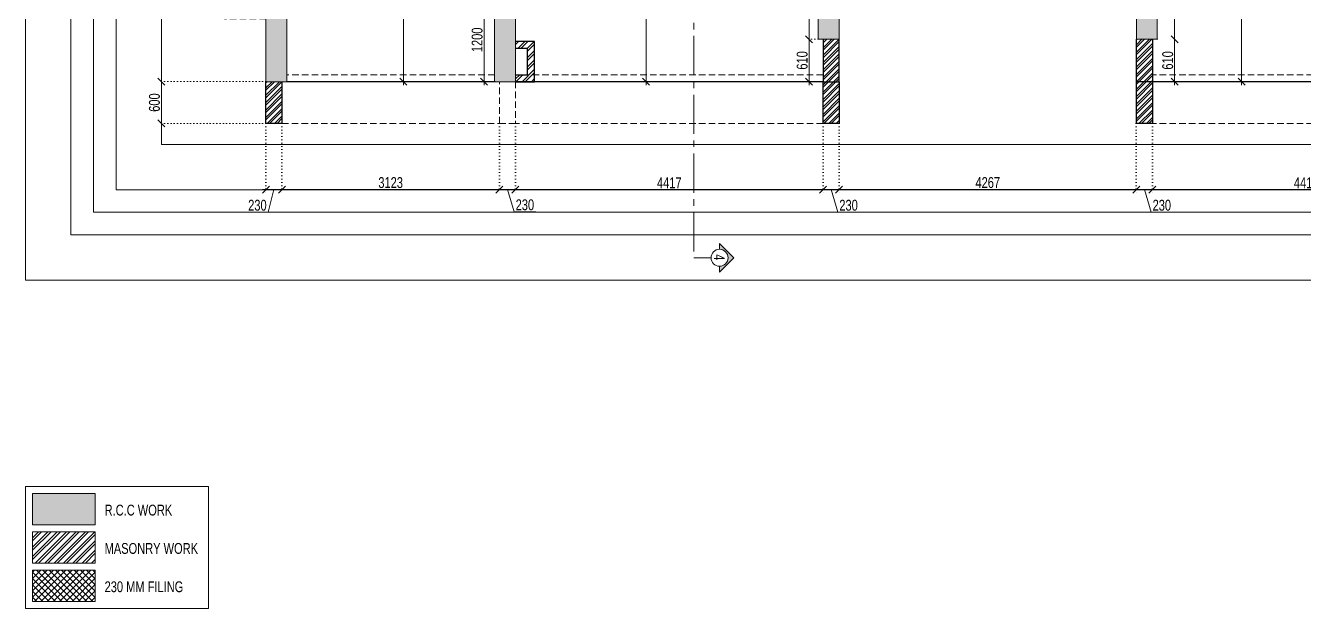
# Model space of a CAD drawing. Header units: inches. Extents: x 785882 to 928568, y 496782 to 576896.
# Drawn here: x 785882 to 804241, y 496782 to 505146 of the extents above; entities that cross this region are included whole.
import ezdxf
from ezdxf.enums import TextEntityAlignment as Align

# ---------------------------------------------------------------- set-up
doc = ezdxf.new("R2010")
doc.units = ezdxf.units.IN
doc.header["$LTSCALE"] = 750
doc.header["$MEASUREMENT"] = 0
for name, pattern in [('CENTER', [2, 1.25, -0.25, 0.25, -0.25]), ('CENTER2', [1.125, 0.75, -0.125, 0.125, -0.125]), ('DOT', [0.25, 0, -0.25]), ('HIDDEN2', [0.1875, 0.125, -0.0625])]:
    doc.linetypes.add(name, pattern=pattern)
for name, color, linetype, lineweight in [('COLUMN', 5, 'Continuous', 13), ('DIMENSION WORKING-MSA', 222, 'Continuous', 13), ('DOTTED LINE-MSA', 3, 'HIDDEN2', 13), ('ELE-01-MSA', 7, 'Continuous', 30), ('SECTION LINE', 14, 'CENTER', 9), ('TEXT ROOM NAME-MSA', 210, 'Continuous', 13), ('WALL HATCH-MSA', 251, 'Continuous', 9), ('WALL-MSA', 32, 'Continuous', 30)]:
    doc.layers.add(name, color=color, linetype=linetype, lineweight=lineweight)
doc.layers.add('HATCH-SUNK 300MM-MSA', color=47, linetype='Continuous')
doc.layers.add('R.C.C HATCH-MSA', color=250, linetype='Continuous')
doc.styles.add('125', font='swisscl.ttf', dxfattribs={"height": 125})
doc.styles.add('AR', font='swisscl.ttf')
doc.styles.add('MtXpl_Swis721_LtCn_B', font='swisscl.ttf')
doc.dimstyles.new('WORKING DIM', dxfattribs={"dimtxt": 155, "dimasz": 100, "dimexe": 50, "dimexo": 0, "dimgap": 20, "dimtad": 1, "dimdec": 0, "dimzin": 0, "dimdsep": 46, "dimtxsty": 'AR', "dimblk": 'OBLIQUE', "dimcen": 0.09, "dimdle": 50, "dimclrd": 256, "dimclre": 250, "dimclrt": 256, "dimadec": 0, "dimazin": 0, "dimtfac": 1, "dimtdec": 0, "dimtofl": 0, "dimtmove": 1, "dimatfit": 0, "dimfxl": 1, "dimtolj": 1, "dimtzin": 0, "dimlwd": -1, "dimlwe": -1, "dimarcsym": 0})
pattern_1 = [(45, (-805741.795, -515731.36), (-53.0330086, 53.0330086), []), (45, (-805706.44, -515731.36), (-53.0330086, 53.0330086), [])]

# ---------------------------------------------------------------- blocks, each defined once
blk = doc.blocks.new('_Oblique')
at = {"color": 0, "linetype": 'ByBlock', "lineweight": -2}
blk.add_line((-0.5, -0.5), (0.5, 0.5), dxfattribs=at)
blk = doc.blocks.new('*D2506')
at = {"layer": 'Defpoints', "color": 0, "ltscale": 0.25, "transparency": 16777216}
for p in [(789332, 503741), (789562, 503741), (789562, 502792)]:
    blk.add_point(p, dxfattribs=at)
at = {"layer": 'DIMENSION WORKING-MSA', "color": 250, "linetype": 'DOT', "ltscale": 0.25, "transparency": 16777216}
for p, q in [((789332, 503741), (789332, 502742)), ((789562, 503741), (789562, 502742))]:
    blk.add_line(p, q, dxfattribs=at)
at = {"layer": 'DIMENSION WORKING-MSA', "ltscale": 0.25, "transparency": 16777216}
for p, q in [((789282, 502792), (789612, 502792)), ((789447, 502792), (789366, 502467)), ((789366, 502467), (789055, 502467))]:
    blk.add_line(p, q, dxfattribs=at)
at = {"layer": 'DIMENSION WORKING-MSA', "ltscale": 0.25, "transparency": 16777216, "xscale": 100, "yscale": 100, "zscale": 100, "rotation": 180}
blk.add_blockref('_Oblique', (789332, 502792), dxfattribs=at)
at = {"layer": 'DIMENSION WORKING-MSA', "ltscale": 0.25, "transparency": 16777216, "xscale": 100, "yscale": 100, "zscale": 100}
blk.add_blockref('_Oblique', (789562, 502792), dxfattribs=at)
at = {"layer": 'DIMENSION WORKING-MSA', "ltscale": 0.25, "transparency": 16777216, "insert": (789210, 502567), "char_height": 155, "attachment_point": 5, "style": 'AR'}
blk.add_mtext('\\A1;230', dxfattribs=at)
blk = doc.blocks.new('*D2507')
at = {"layer": 'Defpoints', "color": 0, "ltscale": 0.25, "transparency": 16777216}
for p in [(789562, 503741), (792684, 503741), (792684, 502792)]:
    blk.add_point(p, dxfattribs=at)
at = {"layer": 'DIMENSION WORKING-MSA', "color": 250, "linetype": 'DOT', "ltscale": 0.25, "transparency": 16777216}
for p, q in [((789562, 503741), (789562, 502742)), ((792684, 503741), (792684, 502742))]:
    blk.add_line(p, q, dxfattribs=at)
at = {"layer": 'DIMENSION WORKING-MSA', "ltscale": 0.25, "transparency": 16777216}
blk.add_line((789512, 502792), (792734, 502792), dxfattribs=at)
at = {"layer": 'DIMENSION WORKING-MSA', "ltscale": 0.25, "transparency": 16777216, "xscale": 100, "yscale": 100, "zscale": 100, "rotation": 180}
blk.add_blockref('_Oblique', (789562, 502792), dxfattribs=at)
at = {"layer": 'DIMENSION WORKING-MSA', "ltscale": 0.25, "transparency": 16777216, "xscale": 100, "yscale": 100, "zscale": 100}
blk.add_blockref('_Oblique', (792684, 502792), dxfattribs=at)
at = {"layer": 'DIMENSION WORKING-MSA', "ltscale": 0.25, "transparency": 16777216, "insert": (791123, 502892), "char_height": 155, "attachment_point": 5, "style": 'AR'}
blk.add_mtext('\\A1;3123', dxfattribs=at)
blk = doc.blocks.new('*D2508')
at = {"layer": 'Defpoints', "color": 0, "ltscale": 0.25, "transparency": 16777216}
for p in [(792684, 503741), (792914, 503741), (792914, 502792)]:
    blk.add_point(p, dxfattribs=at)
at = {"layer": 'DIMENSION WORKING-MSA', "color": 250, "linetype": 'DOT', "ltscale": 0.25, "transparency": 16777216}
for p, q in [((792684, 503741), (792684, 502742)), ((792914, 503741), (792914, 502742))]:
    blk.add_line(p, q, dxfattribs=at)
at = {"layer": 'DIMENSION WORKING-MSA', "ltscale": 0.25, "transparency": 16777216}
for p, q in [((792684, 502792), (792584, 502792)), ((792684, 502792), (792914, 502792)), ((792799, 502792), (792895, 502474)), ((792914, 502792), (793014, 502792)), ((792895, 502474), (793206, 502474))]:
    blk.add_line(p, q, dxfattribs=at)
at = {"layer": 'DIMENSION WORKING-MSA', "ltscale": 0.25, "transparency": 16777216, "xscale": 100, "yscale": 100, "zscale": 100}
blk.add_blockref('_Oblique', (792684, 502792), dxfattribs=at)
at = {"layer": 'DIMENSION WORKING-MSA', "ltscale": 0.25, "transparency": 16777216, "xscale": 100, "yscale": 100, "zscale": 100, "rotation": 180}
blk.add_blockref('_Oblique', (792914, 502792), dxfattribs=at)
at = {"layer": 'DIMENSION WORKING-MSA', "ltscale": 0.25, "transparency": 16777216, "insert": (793050, 502573), "char_height": 155, "attachment_point": 5, "style": 'AR'}
blk.add_mtext('\\A1;230', dxfattribs=at)
blk = doc.blocks.new('*D2509')
at = {"layer": 'Defpoints', "color": 0, "ltscale": 0.25, "transparency": 16777216}
for p in [(792914, 503741), (797331, 503741), (797331, 502792)]:
    blk.add_point(p, dxfattribs=at)
at = {"layer": 'DIMENSION WORKING-MSA', "color": 250, "linetype": 'DOT', "ltscale": 0.25, "transparency": 16777216}
for p, q in [((792914, 503741), (792914, 502742)), ((797331, 503741), (797331, 502742))]:
    blk.add_line(p, q, dxfattribs=at)
at = {"layer": 'DIMENSION WORKING-MSA', "ltscale": 0.25, "transparency": 16777216}
blk.add_line((792864, 502792), (797381, 502792), dxfattribs=at)
at = {"layer": 'DIMENSION WORKING-MSA', "ltscale": 0.25, "transparency": 16777216, "xscale": 100, "yscale": 100, "zscale": 100, "rotation": 180}
blk.add_blockref('_Oblique', (792914, 502792), dxfattribs=at)
at = {"layer": 'DIMENSION WORKING-MSA', "ltscale": 0.25, "transparency": 16777216, "xscale": 100, "yscale": 100, "zscale": 100}
blk.add_blockref('_Oblique', (797331, 502792), dxfattribs=at)
at = {"layer": 'DIMENSION WORKING-MSA', "ltscale": 0.25, "transparency": 16777216, "insert": (795123, 502890), "char_height": 155, "attachment_point": 5, "style": 'AR'}
blk.add_mtext('\\A1;4417', dxfattribs=at)
blk = doc.blocks.new('*D2510')
at = {"layer": 'Defpoints', "color": 0, "ltscale": 0.25, "transparency": 16777216}
for p in [(797331, 503741), (797561, 503741), (797561, 502792)]:
    blk.add_point(p, dxfattribs=at)
at = {"layer": 'DIMENSION WORKING-MSA', "color": 250, "linetype": 'DOT', "ltscale": 0.25, "transparency": 16777216}
for p, q in [((797331, 503741), (797331, 502742)), ((797561, 503741), (797561, 502742))]:
    blk.add_line(p, q, dxfattribs=at)
at = {"layer": 'DIMENSION WORKING-MSA', "ltscale": 0.25, "transparency": 16777216}
for p, q in [((797331, 502792), (797231, 502792)), ((797331, 502792), (797561, 502792)), ((797446, 502792), (797542, 502467)), ((797561, 502792), (797661, 502792)), ((797542, 502467), (797853, 502467))]:
    blk.add_line(p, q, dxfattribs=at)
at = {"layer": 'DIMENSION WORKING-MSA', "ltscale": 0.25, "transparency": 16777216, "xscale": 100, "yscale": 100, "zscale": 100}
blk.add_blockref('_Oblique', (797331, 502792), dxfattribs=at)
at = {"layer": 'DIMENSION WORKING-MSA', "ltscale": 0.25, "transparency": 16777216, "xscale": 100, "yscale": 100, "zscale": 100, "rotation": 180}
blk.add_blockref('_Oblique', (797561, 502792), dxfattribs=at)
at = {"layer": 'DIMENSION WORKING-MSA', "ltscale": 0.25, "transparency": 16777216, "insert": (797697, 502567), "char_height": 155, "attachment_point": 5, "style": 'AR'}
blk.add_mtext('\\A1;230', dxfattribs=at)
blk = doc.blocks.new('*D2511')
at = {"layer": 'Defpoints', "color": 0, "ltscale": 0.25, "transparency": 16777216}
for p in [(797561, 503741), (801828, 503741), (801828, 502792)]:
    blk.add_point(p, dxfattribs=at)
at = {"layer": 'DIMENSION WORKING-MSA', "color": 250, "linetype": 'DOT', "ltscale": 0.25, "transparency": 16777216}
for p, q in [((797561, 503741), (797561, 502742)), ((801828, 503741), (801828, 502742))]:
    blk.add_line(p, q, dxfattribs=at)
at = {"layer": 'DIMENSION WORKING-MSA', "ltscale": 0.25, "transparency": 16777216}
blk.add_line((797511, 502792), (801878, 502792), dxfattribs=at)
at = {"layer": 'DIMENSION WORKING-MSA', "ltscale": 0.25, "transparency": 16777216, "xscale": 100, "yscale": 100, "zscale": 100, "rotation": 180}
blk.add_blockref('_Oblique', (797561, 502792), dxfattribs=at)
at = {"layer": 'DIMENSION WORKING-MSA', "ltscale": 0.25, "transparency": 16777216, "xscale": 100, "yscale": 100, "zscale": 100}
blk.add_blockref('_Oblique', (801828, 502792), dxfattribs=at)
at = {"layer": 'DIMENSION WORKING-MSA', "ltscale": 0.25, "transparency": 16777216, "insert": (799695, 502892), "char_height": 155, "attachment_point": 5, "style": 'AR'}
blk.add_mtext('\\A1;4267', dxfattribs=at)
blk = doc.blocks.new('*D2512')
at = {"layer": 'Defpoints', "color": 0, "ltscale": 0.25, "transparency": 16777216}
for p in [(801828, 503741), (802058, 503741), (802058, 502792)]:
    blk.add_point(p, dxfattribs=at)
at = {"layer": 'DIMENSION WORKING-MSA', "color": 250, "linetype": 'DOT', "ltscale": 0.25, "transparency": 16777216}
for p, q in [((801828, 503741), (801828, 502742)), ((802058, 503741), (802058, 502742))]:
    blk.add_line(p, q, dxfattribs=at)
at = {"layer": 'DIMENSION WORKING-MSA', "ltscale": 0.25, "transparency": 16777216}
for p, q in [((801828, 502792), (801728, 502792)), ((801828, 502792), (802058, 502792)), ((801943, 502792), (802039, 502467)), ((802058, 502792), (802158, 502792)), ((802039, 502467), (802350, 502467))]:
    blk.add_line(p, q, dxfattribs=at)
at = {"layer": 'DIMENSION WORKING-MSA', "ltscale": 0.25, "transparency": 16777216, "xscale": 100, "yscale": 100, "zscale": 100}
blk.add_blockref('_Oblique', (801828, 502792), dxfattribs=at)
at = {"layer": 'DIMENSION WORKING-MSA', "ltscale": 0.25, "transparency": 16777216, "xscale": 100, "yscale": 100, "zscale": 100, "rotation": 180}
blk.add_blockref('_Oblique', (802058, 502792), dxfattribs=at)
at = {"layer": 'DIMENSION WORKING-MSA', "ltscale": 0.25, "transparency": 16777216, "insert": (802194, 502567), "char_height": 155, "attachment_point": 5, "style": 'AR'}
blk.add_mtext('\\A1;230', dxfattribs=at)
blk = doc.blocks.new('*D2513')
at = {"layer": 'Defpoints', "color": 0, "ltscale": 0.25, "transparency": 16777216}
for p in [(802058, 503741), (806475, 503741), (806475, 502792)]:
    blk.add_point(p, dxfattribs=at)
at = {"layer": 'DIMENSION WORKING-MSA', "color": 250, "linetype": 'DOT', "ltscale": 0.25, "transparency": 16777216}
for p, q in [((802058, 503741), (802058, 502742)), ((806475, 503741), (806475, 502742))]:
    blk.add_line(p, q, dxfattribs=at)
at = {"layer": 'DIMENSION WORKING-MSA', "ltscale": 0.25, "transparency": 16777216}
blk.add_line((802008, 502792), (806525, 502792), dxfattribs=at)
at = {"layer": 'DIMENSION WORKING-MSA', "ltscale": 0.25, "transparency": 16777216, "xscale": 100, "yscale": 100, "zscale": 100, "rotation": 180}
blk.add_blockref('_Oblique', (802058, 502792), dxfattribs=at)
at = {"layer": 'DIMENSION WORKING-MSA', "ltscale": 0.25, "transparency": 16777216, "xscale": 100, "yscale": 100, "zscale": 100}
blk.add_blockref('_Oblique', (806475, 502792), dxfattribs=at)
at = {"layer": 'DIMENSION WORKING-MSA', "ltscale": 0.25, "transparency": 16777216, "insert": (804267, 502890), "char_height": 155, "attachment_point": 5, "style": 'AR'}
blk.add_mtext('\\A1;4417', dxfattribs=at)
blk = doc.blocks.new('*D2535')
at = {"layer": 'Defpoints', "color": 0, "ltscale": 0.25, "transparency": 16777216}
for p in [(787832, 504341), (789332, 504341), (789332, 503741)]:
    blk.add_point(p, dxfattribs=at)
at = {"layer": 'DIMENSION WORKING-MSA', "color": 250, "linetype": 'DOT', "ltscale": 0.25, "transparency": 16777216}
for p, q in [((789332, 504341), (787782, 504341)), ((789332, 503741), (787782, 503741))]:
    blk.add_line(p, q, dxfattribs=at)
at = {"layer": 'DIMENSION WORKING-MSA', "ltscale": 0.25, "transparency": 16777216}
blk.add_line((787832, 503691), (787832, 504391), dxfattribs=at)
at = {"layer": 'DIMENSION WORKING-MSA', "ltscale": 0.25, "transparency": 16777216, "xscale": 100, "yscale": 100, "zscale": 100}
for p, rotation in [((787832, 504341), 90), ((787832, 503741), 270)]:
    blk.add_blockref('_Oblique', p, dxfattribs=dict(at, rotation=rotation))
at = {"layer": 'DIMENSION WORKING-MSA', "ltscale": 0.25, "transparency": 16777216, "insert": (787732, 504041), "char_height": 155, "attachment_point": 5, "rotation": 90, "style": 'AR'}
blk.add_mtext('\\A1;600', dxfattribs=at)
blk = doc.blocks.new('*D2536')
at = {"layer": 'Defpoints', "color": 0, "ltscale": 0.25, "transparency": 16777216}
for p in [(787832, 510794), (789332, 510794), (789332, 504341)]:
    blk.add_point(p, dxfattribs=at)
at = {"layer": 'DIMENSION WORKING-MSA', "color": 250, "linetype": 'DOT', "ltscale": 0.25, "transparency": 16777216}
for p, q in [((789332, 510794), (787782, 510794)), ((789332, 504341), (787782, 504341))]:
    blk.add_line(p, q, dxfattribs=at)
at = {"layer": 'DIMENSION WORKING-MSA', "ltscale": 0.25, "transparency": 16777216}
blk.add_line((787832, 504291), (787832, 510844), dxfattribs=at)
at = {"layer": 'DIMENSION WORKING-MSA', "ltscale": 0.25, "transparency": 16777216, "xscale": 100, "yscale": 100, "zscale": 100}
for p, rotation in [((787832, 510794), 90), ((787832, 504341), 270)]:
    blk.add_blockref('_Oblique', p, dxfattribs=dict(at, rotation=rotation))
at = {"layer": 'DIMENSION WORKING-MSA', "ltscale": 0.25, "transparency": 16777216, "insert": (787732, 507568), "char_height": 155, "attachment_point": 5, "rotation": 90, "style": 'AR'}
blk.add_mtext('\\A1;6453', dxfattribs=at)
blk = doc.blocks.new('*D2637')
at = {"layer": 'Defpoints', "color": 0, "ltscale": 0.25, "transparency": 16777216}
for p in [(791072, 510254), (791307, 504341), (791307, 504341)]:
    blk.add_point(p, dxfattribs=at)
at = {"layer": 'DIMENSION WORKING-MSA', "color": 250, "linetype": 'DOT', "ltscale": 0.25, "transparency": 16777216}
for p, q in [((791072, 510254), (791357, 510254)), ((791307, 504341), (791357, 504341))]:
    blk.add_line(p, q, dxfattribs=at)
at = {"layer": 'DIMENSION WORKING-MSA', "ltscale": 0.25, "transparency": 16777216}
blk.add_line((791307, 510304), (791307, 504291), dxfattribs=at)
at = {"layer": 'DIMENSION WORKING-MSA', "ltscale": 0.25, "transparency": 16777216, "xscale": 100, "yscale": 100, "zscale": 100}
for p, rotation in [((791307, 510254), 90), ((791307, 504341), 270)]:
    blk.add_blockref('_Oblique', p, dxfattribs=dict(at, rotation=rotation))
at = {"layer": 'DIMENSION WORKING-MSA', "ltscale": 0.25, "transparency": 16777216, "insert": (791207, 507298), "char_height": 155, "attachment_point": 5, "rotation": 90, "style": 'AR'}
blk.add_mtext('\\A1;5913', dxfattribs=at)
blk = doc.blocks.new('*D2641')
at = {"layer": 'Defpoints', "color": 0, "ltscale": 0.25, "transparency": 16777216}
for p in [(794554, 511953), (794789, 504341), (794789, 504341)]:
    blk.add_point(p, dxfattribs=at)
at = {"layer": 'DIMENSION WORKING-MSA', "color": 250, "linetype": 'DOT', "ltscale": 0.25, "transparency": 16777216}
for p, q in [((794554, 511953), (794839, 511953)), ((794789, 504341), (794839, 504341))]:
    blk.add_line(p, q, dxfattribs=at)
at = {"layer": 'DIMENSION WORKING-MSA', "ltscale": 0.25, "transparency": 16777216}
blk.add_line((794789, 512003), (794789, 504291), dxfattribs=at)
at = {"layer": 'DIMENSION WORKING-MSA', "ltscale": 0.25, "transparency": 16777216, "xscale": 100, "yscale": 100, "zscale": 100}
for p, rotation in [((794789, 511953), 90), ((794789, 504341), 270)]:
    blk.add_blockref('_Oblique', p, dxfattribs=dict(at, rotation=rotation))
at = {"layer": 'DIMENSION WORKING-MSA', "ltscale": 0.25, "transparency": 16777216, "insert": (794690, 508147), "char_height": 155, "attachment_point": 5, "rotation": 90, "style": 'AR'}
blk.add_mtext('\\A1;7612', dxfattribs=at)
blk = doc.blocks.new('*D2677')
at = {"layer": 'Defpoints', "color": 0, "ltscale": 0.25, "transparency": 16777216}
for p in [(792614, 505541), (792464, 504341), (792614, 504341)]:
    blk.add_point(p, dxfattribs=at)
at = {"layer": 'DIMENSION WORKING-MSA', "color": 250, "linetype": 'DOT', "ltscale": 0.25, "transparency": 16777216}
for p, q in [((792614, 505541), (792414, 505541)), ((792614, 504341), (792414, 504341))]:
    blk.add_line(p, q, dxfattribs=at)
at = {"layer": 'DIMENSION WORKING-MSA', "ltscale": 0.25, "transparency": 16777216}
blk.add_line((792464, 505591), (792464, 504291), dxfattribs=at)
at = {"layer": 'DIMENSION WORKING-MSA', "ltscale": 0.25, "transparency": 16777216, "xscale": 100, "yscale": 100, "zscale": 100}
for p, rotation in [((792464, 505541), 90), ((792464, 504341), 270)]:
    blk.add_blockref('_Oblique', p, dxfattribs=dict(at, rotation=rotation))
at = {"layer": 'DIMENSION WORKING-MSA', "ltscale": 0.25, "transparency": 16777216, "insert": (792365, 504941), "char_height": 155, "attachment_point": 5, "rotation": 90, "style": 'AR'}
blk.add_mtext('\\A1;1200', dxfattribs=at)
blk = doc.blocks.new('*D2398')
at = {"layer": 'Defpoints', "color": 0, "ltscale": 0.25, "transparency": 16777216}
for p in [(803532, 513293), (803339, 504341), (803339, 504341)]:
    blk.add_point(p, dxfattribs=at)
at = {"layer": 'DIMENSION WORKING-MSA', "ltscale": 0.25, "transparency": 16777216}
blk.add_line((803339, 513343), (803339, 504291), dxfattribs=at)
at = {"layer": 'DIMENSION WORKING-MSA', "color": 250, "linetype": 'DOT', "ltscale": 0.25, "transparency": 16777216}
for p, q in [((803532, 513293), (803289, 513293)), ((803339, 504341), (803389, 504341))]:
    blk.add_line(p, q, dxfattribs=at)
at = {"layer": 'DIMENSION WORKING-MSA', "ltscale": 0.25, "transparency": 16777216, "xscale": 100, "yscale": 100, "zscale": 100}
for p, rotation in [((803339, 513293), 90), ((803339, 504341), 270)]:
    blk.add_blockref('_Oblique', p, dxfattribs=dict(at, rotation=rotation))
at = {"layer": 'DIMENSION WORKING-MSA', "ltscale": 0.25, "transparency": 16777216, "insert": (803240, 508817), "char_height": 155, "attachment_point": 5, "rotation": 90, "style": 'AR'}
blk.add_mtext('\\A1;8952', dxfattribs=at)
blk = doc.blocks.new('*D2445')
at = {"layer": 'Defpoints', "color": 0, "ltscale": 0.25, "transparency": 16777216}
for p in [(797130, 504950), (797261, 504950), (797130, 504341)]:
    blk.add_point(p, dxfattribs=at)
at = {"layer": 'DIMENSION WORKING-MSA', "color": 250, "linetype": 'DOT', "ltscale": 0.25, "transparency": 16777216}
for p, q in [((797261, 504950), (797080, 504950)), ((797130, 504341), (797180, 504341))]:
    blk.add_line(p, q, dxfattribs=at)
at = {"layer": 'DIMENSION WORKING-MSA', "ltscale": 0.25, "transparency": 16777216}
blk.add_line((797130, 504291), (797130, 505000), dxfattribs=at)
at = {"layer": 'DIMENSION WORKING-MSA', "ltscale": 0.25, "transparency": 16777216, "xscale": 100, "yscale": 100, "zscale": 100}
for p, rotation in [((797130, 504950), 90), ((797130, 504341), 270)]:
    blk.add_blockref('_Oblique', p, dxfattribs=dict(at, rotation=rotation))
at = {"layer": 'DIMENSION WORKING-MSA', "ltscale": 0.25, "transparency": 16777216, "insert": (797031, 504646), "char_height": 155, "attachment_point": 5, "rotation": 90, "style": 'AR'}
blk.add_mtext('\\A1;610', dxfattribs=at)
blk = doc.blocks.new('*D2446')
at = {"layer": 'Defpoints', "color": 0, "ltscale": 0.25, "transparency": 16777216}
for p in [(797130, 506150), (797261, 506150), (797261, 504950)]:
    blk.add_point(p, dxfattribs=at)
at = {"layer": 'DIMENSION WORKING-MSA', "ltscale": 0.25, "transparency": 16777216}
blk.add_line((797130, 504900), (797130, 506200), dxfattribs=at)
at = {"layer": 'DIMENSION WORKING-MSA', "color": 250, "linetype": 'DOT', "ltscale": 0.25, "transparency": 16777216}
for p, q in [((797261, 506150), (797080, 506150)), ((797261, 504950), (797080, 504950))]:
    blk.add_line(p, q, dxfattribs=at)
at = {"layer": 'DIMENSION WORKING-MSA', "ltscale": 0.25, "transparency": 16777216, "xscale": 100, "yscale": 100, "zscale": 100}
for p, rotation in [((797130, 506150), 90), ((797130, 504950), 270)]:
    blk.add_blockref('_Oblique', p, dxfattribs=dict(at, rotation=rotation))
at = {"layer": 'DIMENSION WORKING-MSA', "ltscale": 0.25, "transparency": 16777216, "insert": (797031, 505550), "char_height": 155, "attachment_point": 5, "rotation": 90, "style": 'AR'}
blk.add_mtext('\\A1;1200', dxfattribs=at)
blk = doc.blocks.new('*D2601')
at = {"layer": 'Defpoints', "color": 0, "transparency": 16777216}
for p in [(802128, 504950), (802378, 504950), (802378, 504341)]:
    blk.add_point(p, dxfattribs=at)
at = {"layer": 'DIMENSION WORKING-MSA', "color": 250, "linetype": 'DOT', "transparency": 16777216}
for p, q in [((802128, 504950), (802428, 504950)), ((802378, 504341), (802428, 504341))]:
    blk.add_line(p, q, dxfattribs=at)
at = {"layer": 'DIMENSION WORKING-MSA', "transparency": 16777216}
blk.add_line((802378, 504291), (802378, 505000), dxfattribs=at)
at = {"layer": 'DIMENSION WORKING-MSA', "transparency": 16777216, "xscale": 100, "yscale": 100, "zscale": 100}
for p, rotation in [((802378, 504950), 90), ((802378, 504341), 270)]:
    blk.add_blockref('_Oblique', p, dxfattribs=dict(at, rotation=rotation))
at = {"layer": 'DIMENSION WORKING-MSA', "transparency": 16777216, "insert": (802279, 504646), "char_height": 155, "attachment_point": 5, "rotation": 90, "style": 'AR'}
blk.add_mtext('\\A1;610', dxfattribs=at)
blk = doc.blocks.new('*D2602')
at = {"layer": 'Defpoints', "color": 0, "transparency": 16777216}
for p in [(802128, 506150), (802378, 506150), (802128, 504950)]:
    blk.add_point(p, dxfattribs=at)
at = {"layer": 'DIMENSION WORKING-MSA', "transparency": 16777216}
blk.add_line((802378, 504900), (802378, 506200), dxfattribs=at)
at = {"layer": 'DIMENSION WORKING-MSA', "color": 250, "linetype": 'DOT', "transparency": 16777216}
for p, q in [((802128, 506150), (802428, 506150)), ((802128, 504950), (802428, 504950))]:
    blk.add_line(p, q, dxfattribs=at)
at = {"layer": 'DIMENSION WORKING-MSA', "transparency": 16777216, "xscale": 100, "yscale": 100, "zscale": 100}
for p, rotation in [((802378, 506150), 90), ((802378, 504950), 270)]:
    blk.add_blockref('_Oblique', p, dxfattribs=dict(at, rotation=rotation))
at = {"layer": 'DIMENSION WORKING-MSA', "transparency": 16777216, "insert": (802279, 505550), "char_height": 155, "attachment_point": 5, "rotation": 90, "style": 'AR'}
blk.add_mtext('\\A1;1200', dxfattribs=at)
blk = doc.blocks.new('BLOCK-I & J BASEMENT 2 TO GROUND COLOUMN')
at = {"layer": 'R.C.C HATCH-MSA'}
h = blk.add_hatch(color=256, dxfattribs=at)
h.dxf.hatch_style = 1
h.paths.add_polyline_path([(15139, -30747), (14839, -30747), (14839, -31947), (15139, -31947)])
h.paths.add_polyline_path([(5588, -30747), (5888, -30747), (5888, -31947), (5588, -31947)])
h.paths.add_polyline_path([(18174, -30747), (18174, -31047), (19374, -31047), (19374, -30747)])
h.paths.add_polyline_path([(2553, -30747), (2553, -31047), (1353, -31047), (1353, -30747)])
h.paths.add_polyline_path([(11673, -31567), (11373, -31567), (11373, -32767), (11673, -32767)])
h.paths.add_polyline_path([(9054, -31567), (9354, -31567), (9354, -32767), (9054, -32767)])
h.paths.add_polyline_path([(1867, -36194), (1867, -36494), (667, -36494), (667, -36194)])
h.paths.add_polyline_path([(20060, -36194), (20060, -36494), (18860, -36494), (18860, -36194)])
h.paths.add_polyline_path([(5888, -37763), (5888, -38063), (4688, -38063), (4688, -37763)])
h.paths.add_polyline_path([(2495, -39281), (2495, -39581), (1295, -39581), (1295, -39281)])
h.paths.add_polyline_path([(18231, -39281), (18231, -39581), (19431, -39581), (19431, -39281)])
h.paths.add_polyline_path([(10513, -38063), (10213, -38063), (10213, -36863), (10513, -36863)])
h.paths.add_polyline_path([(15139, -28118), (14839, -28118), (14839, -26918), (15139, -26918)])
h.paths.add_polyline_path([(5588, -28118), (5888, -28118), (5888, -26918), (5588, -26918)])
h.paths.add_polyline_path([(18174, -28118), (18174, -27818), (19374, -27818), (19374, -28118)])
h.paths.add_polyline_path([(2553, -28118), (2553, -27818), (1353, -27818), (1353, -28118)])
h.paths.add_polyline_path([(11673, -27297), (11373, -27297), (11373, -26097), (11673, -26097)])
h.paths.add_polyline_path([(9054, -27297), (9354, -27297), (9354, -26097), (9054, -26097)])
h.paths.add_polyline_path([(1867, -22671), (1867, -22371), (667, -22371), (667, -22671)])
h.paths.add_polyline_path([(20060, -22671), (20060, -22371), (18860, -22371), (18860, -22671)])
h.paths.add_polyline_path([(5888, -21101), (5888, -20801), (4688, -20801), (4688, -21101)])
h.paths.add_polyline_path([(2495, -19583), (2495, -19283), (1295, -19283), (1295, -19583)])
h.paths.add_polyline_path([(18231, -19583), (18231, -19283), (19431, -19283), (19431, -19583)])
h.paths.add_polyline_path([(10513, -20801), (10213, -20801), (10213, -22001), (10513, -22001)])
h.paths.add_polyline_path([(11278, -17832), (11278, -17532), (12478, -17532), (12478, -17832)])
h.paths.add_polyline_path([(9449, -17832), (9449, -17532), (8249, -17532), (8249, -17832)])
h.paths.add_polyline_path([(15810, -15622), (15810, -15322), (17010, -15322), (17010, -15622)])
h.paths.add_polyline_path([(4916, -15622), (4916, -15322), (3716, -15322), (3716, -15622)])
h.paths.add_polyline_path([(20726, -13445), (20726, -13145), (19131, -13145), (19131, -13445)])
h.paths.add_polyline_path([(0, -13445), (0, -13145), (1595, -13145), (1595, -13445)])
h.paths.add_polyline_path([(9449, -12591), (9149, -12591), (9149, -11391), (9449, -11391)])
h.paths.add_polyline_path([(11278, -12591), (11578, -12591), (11578, -11391), (11278, -11391)])
h.paths.add_polyline_path([(14200, -11621), (16640, -11621), (16640, -8952), (14200, -8952), (14200, -9182), (16410, -9182), (16410, -11391), (14200, -11391)])
h.paths.add_polyline_path([(6526, -11621), (4086, -11621), (4086, -8952), (6526, -8952), (6526, -9182), (4316, -9182), (4316, -11391), (6526, -11391)])
h.paths.add_polyline_path([(8230, -9182), (7930, -9182), (7930, -7982), (8230, -7982)])
h.paths.add_polyline_path([(8230, -3465), (7930, -3465), (7930, -4665), (8230, -4665)])
h.paths.add_polyline_path([(1200, -7353), (1200, -7053), (0, -7053), (0, -7353)])
h.paths.add_polyline_path([(3583, -4238), (3583, -3938), (2383, -3938), (2383, -4238)])
h.paths.add_polyline_path([(8230, -610), (7930, -610), (7930, -1810), (8230, -1810)])
h.paths.add_polyline_path([(3583, 0), (3283, 0), (3283, -1200), (3583, -1200)])
h.paths.add_polyline_path([(0, 0), (0, -300), (1200, -300), (1200, 0)])
h.paths.add_polyline_path([(12497, -9182), (12797, -9182), (12797, -7982), (12497, -7982)])
h.paths.add_polyline_path([(12497, -3465), (12797, -3465), (12797, -4665), (12497, -4665)])
h.paths.add_polyline_path([(19526, -7353), (19526, -7053), (20726, -7053), (20726, -7353)])
h.paths.add_polyline_path([(17144, -4238), (17144, -3938), (18344, -3938), (18344, -4238)])
h.paths.add_polyline_path([(12497, -610), (12797, -610), (12797, -1810), (12497, -1810)])
h.paths.add_polyline_path([(17144, 0), (17444, 0), (17444, -1200), (17144, -1200)])
h.paths.add_polyline_path([(20726, 0), (20726, -300), (19526, -300), (19526, 0)])
h.paths.add_polyline_path([(11278, -41032), (11278, -41332), (12478, -41332), (12478, -41032)])
h.paths.add_polyline_path([(9449, -41032), (9449, -41332), (8249, -41332), (8249, -41032)])
h.paths.add_polyline_path([(4916, -43242), (4916, -43542), (3716, -43542), (3716, -43242)])
h.paths.add_polyline_path([(0, -45420), (0, -45720), (1595, -45720), (1595, -45420)])
h.paths.add_polyline_path([(15810, -43242), (15810, -43542), (17010, -43542), (17010, -43242)])
h.paths.add_polyline_path([(20726, -45420), (20726, -45720), (19131, -45720), (19131, -45420)])
h.paths.add_polyline_path([(9449, -46274), (9149, -46274), (9149, -47474), (9449, -47474)])
h.paths.add_polyline_path([(11278, -46274), (11578, -46274), (11578, -47474), (11278, -47474)])
h.paths.add_polyline_path([(14200, -47244), (16640, -47244), (16640, -49912), (14200, -49912), (14200, -49682), (16410, -49682), (16410, -47474), (14200, -47474)])
h.paths.add_polyline_path([(6526, -47244), (4086, -47244), (4086, -49912), (6526, -49912), (6526, -49682), (4316, -49682), (4316, -47474), (6526, -47474)])
h.paths.add_polyline_path([(8230, -49682), (7930, -49682), (7930, -50882), (8230, -50882)])
h.paths.add_polyline_path([(8230, -55400), (7930, -55400), (7930, -54200), (8230, -54200)])
h.paths.add_polyline_path([(1200, -51511), (1200, -51811), (0, -51811), (0, -51511)])
h.paths.add_polyline_path([(3583, -52711), (3283, -52711), (3283, -51511), (3583, -51511)])
h.paths.add_polyline_path([(8230, -58255), (7930, -58255), (7930, -57055), (8230, -57055)])
h.paths.add_polyline_path([(3583, -58865), (3283, -58865), (3283, -57665), (3583, -57665)])
h.paths.add_polyline_path([(0, -57915), (300, -57915), (300, -58865), (0, -58865)])
h.paths.add_polyline_path([(12497, -49682), (12797, -49682), (12797, -50882), (12497, -50882)])
h.paths.add_polyline_path([(12497, -55400), (12797, -55400), (12797, -54200), (12497, -54200)])
h.paths.add_polyline_path([(19526, -51511), (19526, -51811), (20726, -51811), (20726, -51511)])
h.paths.add_polyline_path([(17444, -51511), (17144, -51511), (17144, -52711), (17444, -52711)])
h.paths.add_polyline_path([(12497, -58255), (12797, -58255), (12797, -57055), (12497, -57055)])
h.paths.add_polyline_path([(17144, -58865), (17444, -58865), (17444, -57665), (17144, -57665)])
h.paths.add_polyline_path([(20426, -58865), (20726, -58865), (20726, -57915), (20426, -57915)])
h.paths.add_polyline_path([(14839, -37763), (14839, -38063), (16039, -38063), (16039, -37763)])
h.paths.add_polyline_path([(14839, -21101), (14839, -20801), (16039, -20801), (16039, -21101)])
at = {"layer": 'COLUMN'}
for points in [[(8230, -58255), (7930, -58255), (7930, -57055), (8230, -57055)], [(12497, -58255), (12797, -58255), (12797, -57055), (12497, -57055)], [(3583, -58865), (3283, -58865), (3283, -57665), (3583, -57665)], [(0, -57915), (300, -57915), (300, -58865), (0, -58865)]]:
    blk.add_lwpolyline(points, close=True, dxfattribs=at)
blk = doc.blocks.new('section sym.')
h = blk.add_hatch(color=256)
h.dxf.hatch_style = 1
h.paths.add_polyline_path([(-240, 90), (-240, 153), (-393, 0), (-240, -153), (-240, -90, -0.414214), (-330, 0, -0.414214)])
at = {"layer": 'SECTION LINE', "linetype": 'Continuous'}
blk.add_line((-150, 0), (0, 0), dxfattribs=at)
blk.add_lwpolyline([(-240, -90), (-240, -153), (-393, 0), (-240, 153), (-240, 90)], dxfattribs=at)
blk.add_circle((-240, 0), 90, dxfattribs=at)
blk = doc.blocks.new('A$C37e82350')
at = {"layer": 'SECTION LINE', "linetype": 'CENTER2'}
blk.add_lwpolyline([(-2542, -2027), (-2542, -2083), (61391, -2083), (61391, -2039)], dxfattribs=at)
at = {"layer": 'SECTION LINE', "xscale": -1.347826086956523, "yscale": 1.347826086956523, "zscale": 1.347826086956522, "rotation": 90}
blk.add_blockref('section sym.', (61391, -2039), dxfattribs=at)
at = {"layer": 'SECTION LINE', "style": '125'}
blk.add_text('4', height=155, dxfattribs=at).set_placement((61386, -1719), align=Align.MIDDLE)
blk = doc.blocks.new('A$C2d1cd656')
at = {"layer": 'WALL HATCH-MSA'}
h = blk.add_hatch(dxfattribs=at)
h.set_pattern_fill('ANSI32', color=256, scale=10)
h.set_pattern_definition([(45, (0, 0), (-67.3519, 67.3519), []), (45, (44.9, 0), (-67.3519, 67.3519), [])])
h.paths.add_polyline_path([(-12552, -10815), (-12827, -10815), (-12827, -10915), (-12652, -10915), (-12652, -11291), (-12827, -11291), (-12827, -11391), (-12552, -11391)])
h = blk.add_hatch(dxfattribs=at)
h.set_pattern_fill('ANSI32', color=256, scale=200)
h.set_pattern_definition(pattern_1)
h.paths.add_polyline_path([(-8181, -10781), (-8411, -10781), (-8411, -11391), (-8181, -11391)])
h = blk.add_hatch(dxfattribs=at)
h.set_pattern_fill('ANSI32', color=256, scale=200)
h.set_pattern_definition(pattern_1)
h.paths.add_polyline_path([(-3683, -10781), (-3913, -10781), (-3913, -11391), (-3683, -11391)])
h = blk.add_hatch(dxfattribs=at)
h.set_pattern_fill('ANSI32', color=256, scale=200)
h.set_pattern_definition(pattern_1)
h.paths.add_polyline_path([(-16180, -11391), (-16410, -11391), (-16410, -11991), (-16180, -11991)])
h.paths.add_polyline_path([(-8181, -11391), (-8411, -11391), (-8411, -11991), (-8181, -11991)])
h = blk.add_hatch(dxfattribs=at)
h.set_pattern_fill('ANSI32', color=256, scale=200)
h.set_pattern_definition(pattern_1)
h.paths.add_polyline_path([(-3683, -11391), (-3913, -11391), (-3913, -11991), (-3683, -11991)])
h.paths.add_polyline_path([(4316, -11391), (4086, -11391), (4086, -11991), (4316, -11991)])
at = {"layer": 'DOTTED LINE-MSA'}
for p, q in [((-13127, -11291), (-16110, -11291)), ((-8411, -11291), (-12827, -11291)), ((733, -11291), (-3683, -11291)), ((-16180, -11991), (-13057, -11991)), ((-8411, -11991), (-12827, -11991)), ((733, -11991), (-3683, -11991))]:
    blk.add_line(p, q, dxfattribs=at)
for points in [[(4316, 6134), (4316, 4232), (4916, 4232), (4916, 1754), (4316, 1754), (4316, -4937), (4916, -4937), (4916, -10491), (4316, -10491), (4316, -11391), (-3913, -11391), (-3913, -7923), (-8181, -7923), (-8181, -11391), (-16410, -11391), (-16410, -10491), (-17010, -10491), (-17010, -4937), (-16410, -4937), (-16410, 1754), (-17010, 1754), (-17010, 4232), (-16410, 4232), (-16410, 6134)], [(-12827, -11392), (-12827, -11991), (-13057, -11991), (-13057, -11391)]]:
    blk.add_lwpolyline(points, dxfattribs=at)
at = {"layer": 'ELE-01-MSA'}
for p, q in [((-13127, -11391), (-16110, -11391)), ((-8411, -11391), (-12827, -11391)), ((733, -11391), (-3683, -11391))]:
    blk.add_line(p, q, dxfattribs=at)
at = {"layer": 'WALL-MSA'}
for p, q in [((-8411, -10781), (-8411, -11391)), ((-8181, -11391), (-8181, -10781)), ((-3913, -11391), (-3913, -10781)), ((-3683, -10781), (-3683, -11391)), ((-8411, -11391), (-8181, -11391)), ((-3683, -11391), (-3913, -11391))]:
    blk.add_line(p, q, dxfattribs=at)
for points in [[(-12827, -11391), (-12552, -11391), (-12552, -10815), (-12827, -10815)], [(-12827, -11291), (-12652, -11291), (-12652, -10915), (-12827, -10915)], [(-16180, -11392), (-16180, -11991), (-16410, -11991), (-16410, -11391)], [(-8181, -11392), (-8181, -11991), (-8411, -11991), (-8411, -11391)], [(-3683, -11392), (-3683, -11991), (-3913, -11991), (-3913, -11391)]]:
    blk.add_lwpolyline(points, dxfattribs=at)
at = {"color": 2, "rotation": 270}
blk.add_blockref('A$C37e82350', (-8181, 47474), dxfattribs=at)
at = {"layer": 'COLUMN'}
blk.add_blockref('BLOCK-I & J BASEMENT 2 TO GROUND COLOUMN', (-16410, 47474), dxfattribs=at)

msp = doc.modelspace()

# ---------------------------------------------------------------- hatches: boundary and pattern name
at = {"layer": 'HATCH-SUNK 300MM-MSA', "transparency": 33554559}
h = msp.add_hatch(dxfattribs=at)
h.set_pattern_fill('ANSI37', color=256, scale=20)
h.set_pattern_definition([(45, (-378848.28, -227225.706), (-44.9012806, 44.9012806), []), (135, (-378848.28, -227225.706), (-44.9012806, -44.9012806), [])])
h.paths.add_polyline_path([(785981.7, 497332), (786881.7, 497332), (786881.7, 496882), (785981.7, 496882)])
at = {"layer": 'R.C.C HATCH-MSA', "lineweight": 0}
h = msp.add_hatch(color=256, dxfattribs=at)
h.dxf.hatch_style = 1
h.paths.add_polyline_path([(785981.7, 498432), (786881.7, 498432), (786881.7, 497982), (785981.7, 497982)])
at = {"layer": 'WALL HATCH-MSA', "lineweight": 0}
h = msp.add_hatch(dxfattribs=at)
h.set_pattern_fill('ANSI32', color=256, scale=10)
h.set_pattern_definition([(45, (-378848.28, -227225.71), (-67.351921, 67.351921), []), (45, (-378803.38, -227225.71), (-67.351921, 67.351921), [])])
h.paths.add_polyline_path([(785981.7, 497882), (786881.7, 497882), (786881.7, 497432), (785981.7, 497432)])

# ---------------------------------------------------------------- linework, layer by layer
at = {"lineweight": 0}
for points in [[(785981.7, 497882), (786881.7, 497882), (786881.7, 497432), (785981.7, 497432)], [(785981.7, 497332), (786881.7, 497332), (786881.7, 496882), (785981.7, 496882)]]:
    msp.add_lwpolyline(points, close=True, dxfattribs=at)
at = {"layer": 'COLUMN', "lineweight": 0}
msp.add_lwpolyline([(785981.7, 498432), (786881.7, 498432), (786881.7, 497982), (785981.7, 497982)], close=True, dxfattribs=at)
at = {"layer": 'Defpoints', "color": 1, "lineweight": 0}
for points in [[(813508.1, 566055.4), (785881.7, 566055.4), (785881.7, 501490.9), (813508.1, 501490.9)], [(812858.1, 565405.4), (786531.7, 565405.4), (786531.7, 502140.9), (812858.1, 502140.9)], [(812533.1, 565080.4), (786856.7, 565080.4), (786856.7, 502465.9), (812533.1, 502465.9)], [(812208.1, 564755.4), (787181.7, 564755.4), (787181.7, 502790.9), (812208.1, 502790.9)], [(811558.1, 564105.4), (787831.7, 564105.4), (787831.7, 503440.9), (811558.1, 503440.9)], [(785881.7, 498532), (788508.1, 498532), (788508.1, 496782), (785881.7, 496782)]]:
    msp.add_lwpolyline(points, close=True, dxfattribs=at)

# ---------------------------------------------------------------- block references
msp.add_blockref('A$C2d1cd656', (805741.8, 515731.4))

# ---------------------------------------------------------------- texts
at = {"layer": 'TEXT ROOM NAME-MSA', "style": 'MtXpl_Swis721_LtCn_B'}
for s, p in [('R.C.C WORK', (787016.1, 498115.2)), ('MASONRY WORK', (787016.1, 497565.2)), ('230 MM FILING', (787016.1, 497015.2))]:
    msp.add_text(s, height=155, dxfattribs=at).set_placement(p)

# ---------------------------------------------------------------- dimensions: what is measured, and where the dimension line sits
at = {"layer": 'DIMENSION WORKING-MSA', "ltscale": 0.25}
for base, p1, p2, picture, middle in [((803339.3, 504340.9), (803531.8, 513293), (803339.3, 504340.9), '*D2398', (803239.9, 508816.9)), ((794789.5, 504340.9), (794554.5, 511953), (794789.5, 504340.9), '*D2641', (794690.1, 508146.9)), ((787831.7, 510794.2), (789331.7, 504340.9), (789331.7, 510794.2), '*D2536', (787732.2, 507567.5)), ((791306.7, 504340.9), (791071.7, 510254.2), (791306.7, 504340.9), '*D2637', (791207.2, 507297.5)), ((797130.5, 506150.5), (797261.3, 504950.5), (797261.3, 506150.5), '*D2446', (797031.1, 505550.5)), ((792464.5, 504340.9), (792614.5, 505540.9), (792614.5, 504340.9), '*D2677', (792365.1, 504940.9)), ((797130.5, 504950.5), (797130.5, 504340.9), (797261.3, 504950.5), '*D2445', (797031.1, 504645.7)), ((787831.7, 504340.9), (789331.7, 503740.9), (789331.7, 504340.9), '*D2535', (787732.3, 504040.9))]:
    dim = msp.add_linear_dim(base=base, p1=p1, p2=p2, angle=90, dimstyle='WORKING DIM', dxfattribs=at)
    dim.commit()
    dim.dimension.update_dxf_attribs({"geometry": picture, "text_midpoint": middle})
at = {"layer": 'DIMENSION WORKING-MSA'}
for base, p1, p2, picture, middle in [((802378.5, 506150.5), (802128.5, 504950.5), (802128.5, 506150.5), '*D2602', (802279.1, 505550.5)), ((802378.5, 504950.5), (802378.5, 504340.9), (802128.5, 504950.5), '*D2601', (802279.1, 504645.7))]:
    dim = msp.add_linear_dim(base=base, p1=p1, p2=p2, angle=90, dimstyle='WORKING DIM', dxfattribs=at)
    dim.commit()
    dim.dimension.update_dxf_attribs({"geometry": picture, "text_midpoint": middle})
at = {"layer": 'DIMENSION WORKING-MSA', "ltscale": 0.25}
for base, p1, p2, picture, middle in [((789561.7, 502792.3), (789331.7, 503740.9), (789561.7, 503740.9), '*D2506', (789345.7, 502467.3)), ((797561.3, 502792.3), (797331.3, 503740.9), (797561.3, 503740.9), '*D2510', (797561.8, 502467.3)), ((802058.5, 502792.3), (801828.5, 503740.9), (802058.5, 503740.9), '*D2512', (802059, 502467.3))]:
    dim = msp.add_linear_dim(base=base, p1=p1, p2=p2, dimstyle='WORKING DIM', dxfattribs=at)
    dim.commit()
    dim.dimension.update_dxf_attribs({"geometry": picture, "text_midpoint": middle, "dimtype": 160})
for base, p1, p2, picture, middle in [((792684.5, 502792.3), (789561.7, 503740.9), (792684.5, 503740.9), '*D2507', (791123.1, 502891.6)), ((792914.5, 502792.3), (792684.5, 503740.9), (792914.5, 503740.9), '*D2508', (792915, 502573.3)), ((797331.3, 502792.3), (792914.5, 503740.9), (797331.3, 503740.9), '*D2509', (795122.9, 502889.8)), ((801828.5, 502792.3), (797561.3, 503740.9), (801828.5, 503740.9), '*D2511', (799694.9, 502891.6)), ((806475.3, 502792.3), (802058.5, 503740.9), (806475.3, 503740.9), '*D2513', (804266.9, 502889.8))]:
    dim = msp.add_linear_dim(base=base, p1=p1, p2=p2, dimstyle='WORKING DIM', dxfattribs=at)
    dim.commit()
    dim.dimension.update_dxf_attribs({"geometry": picture, "text_midpoint": middle})

doc.saveas('drawing.dxf')
